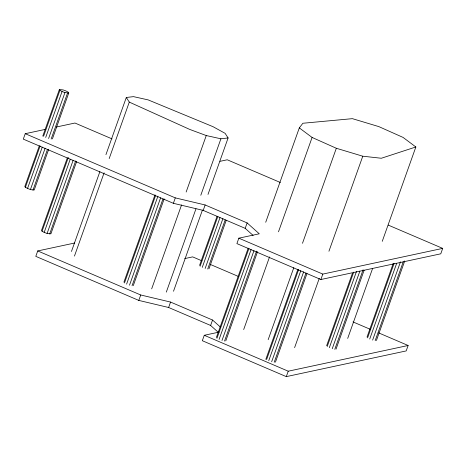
<?xml version="1.0" encoding="UTF-8"?>
<svg xmlns="http://www.w3.org/2000/svg" width="466" height="466" viewBox="0 0 466 466"><rect width="100%" height="100%" fill="white"/><g stroke="black" fill="none" stroke-linecap="round" stroke-linejoin="round"><path stroke-width="0.7" d="M45.12 129.426L25.234 133.695L23.3 139.118L173.369 203.31L203.205 210.393L245.192 228.346L253.114 235.441M39.33 145.811L24.815 186.563L25.374 187.384L30.401 189.615L34.199 190.017L48.709 149.26M42.785 136.107L59.368 89.53L63.16 89.932L66.061 90.998L68.193 92.163L68.747 92.984L52.396 138.909M25.374 187.384L40.111 145.98M43.571 136.282L59.922 90.352L59.368 89.53M27.506 188.549L42.249 147.145M45.703 137.447L62.06 91.517L59.922 90.352M30.401 189.615L45.144 148.211M48.598 138.513L64.955 92.583L68.747 92.984M32.958 190.175L47.474 149.423M51.155 139.072L67.512 93.142M67.308 157.951L41.509 230.402L42.062 231.218L44.194 232.388L47.095 233.454L50.887 233.85L76.686 161.399M42.062 231.218L68.321 157.473M44.194 232.388L70.226 159.285M74.671 243.013L37.734 250.935L35.8 256.364L138.792 300.413L168.628 307.496L210.615 325.454L218.537 332.549M47.095 233.454L73.121 160.356M49.652 234.014L75.678 160.916M71.461 251.471L99.905 171.587M105.945 154.636L126.298 97.481L133.492 96.637L148.136 99.887L213.061 126.705L225.107 133.334L228.101 137.953L207.993 194.427M74.455 256.09L104.11 172.816M109.184 158.574L129.292 102.101L126.298 97.481M123.915 282.14L155.009 194.811M124.469 282.961L155.562 195.633M126.601 284.126L157.927 196.151M129.501 285.192L160.595 197.864M132.059 285.751L162.919 199.069M133.293 285.594L164.16 198.912M138.792 300.413L140.726 294.984L170.556 302.067L212.543 320.026L220.47 327.12M173.369 203.31L175.303 197.881L205.139 204.964L247.126 222.923L259.277 233.798L238.837 238.178L236.903 243.607L320.876 279.524L440.766 253.813L442.7 248.384L388.248 225.095M151.671 288.862L181.565 204.912M186.155 192.021L206.263 135.548L220.907 138.798L228.101 137.953M166.315 292.112L195.965 208.844M200.799 195.271L220.907 138.798M173.509 291.267L202.442 210.026M168.628 307.496L170.556 302.067M203.205 210.393L205.139 204.964M199.565 265.416L217.074 216.253M200.118 266.237L217.855 216.428M202.256 267.402L219.993 217.593M205.151 268.468L222.888 218.659M207.708 269.028L225.218 219.865M208.949 268.87L226.22 220.354M219.061 332.112L204.259 335.287L202.326 340.71L286.299 376.627L406.189 350.921L408.123 345.492L378.602 332.864M210.615 325.454L212.543 320.026M245.192 228.346L247.126 222.923M216.399 337.46L248.186 248.186M216.952 338.275L248.972 248.361M219.084 339.44L251.104 249.526M221.985 340.506L254.005 250.591M265.713 222.259L299.312 127.9L302.883 123.257L352.395 118.661L378.841 126.612L403.078 137.423L415.853 146.976L382.254 241.336M224.542 341.071L256.556 251.151M225.777 340.908L257.564 251.64M243.683 329.561L269.546 256.923M278.487 231.806L312.092 137.447L299.312 127.9M268.16 339.697L293.784 267.74M302.486 243.304L336.33 148.264L312.092 137.447M265.83 359.344L297.85 269.43M266.616 359.519L298.63 269.598M268.748 360.684L300.768 270.763M271.649 361.75L303.663 271.829M274.2 362.309L305.987 273.041M275.441 362.152L306.995 273.525M294.605 347.648L319.262 278.406M328.932 251.25L362.775 156.209L381.322 158.254L415.853 146.976M286.299 376.627L288.233 371.198L408.123 345.492M320.876 279.524L322.81 274.095L442.7 248.384M326.643 345.708L352.442 273.257M327.202 346.523L353.688 272.132M329.334 347.688L356.513 271.358M332.235 348.754L359.874 271.13M334.786 349.319L363.119 269.75M336.027 349.156L364.127 270.239M347.688 338.415L372.584 268.492M367.033 337.046L393.292 263.302M367.587 337.862L394.073 263.471M369.719 339.027L396.671 263.342M372.619 340.098L400.492 261.822M375.177 340.658L403.276 261.735M376.412 340.495L404.744 260.931M56.491 126.991L74.956 123.03L112.056 138.897M219.981 161.335L227.245 159.78L280.381 182.509M184.693 258.595L192.668 256.882L201.848 260.814M336.33 148.264L362.775 156.209M62.06 91.517L64.955 92.583M206.263 135.548L189.767 129.437L129.292 102.101M25.234 133.695L175.303 197.881M238.837 238.178L322.81 274.095M353.012 321.919L370.074 329.217M210.376 264.461L238.586 276.524M37.734 250.935L140.726 294.984M204.259 335.287L288.233 371.198"/></g></svg>
